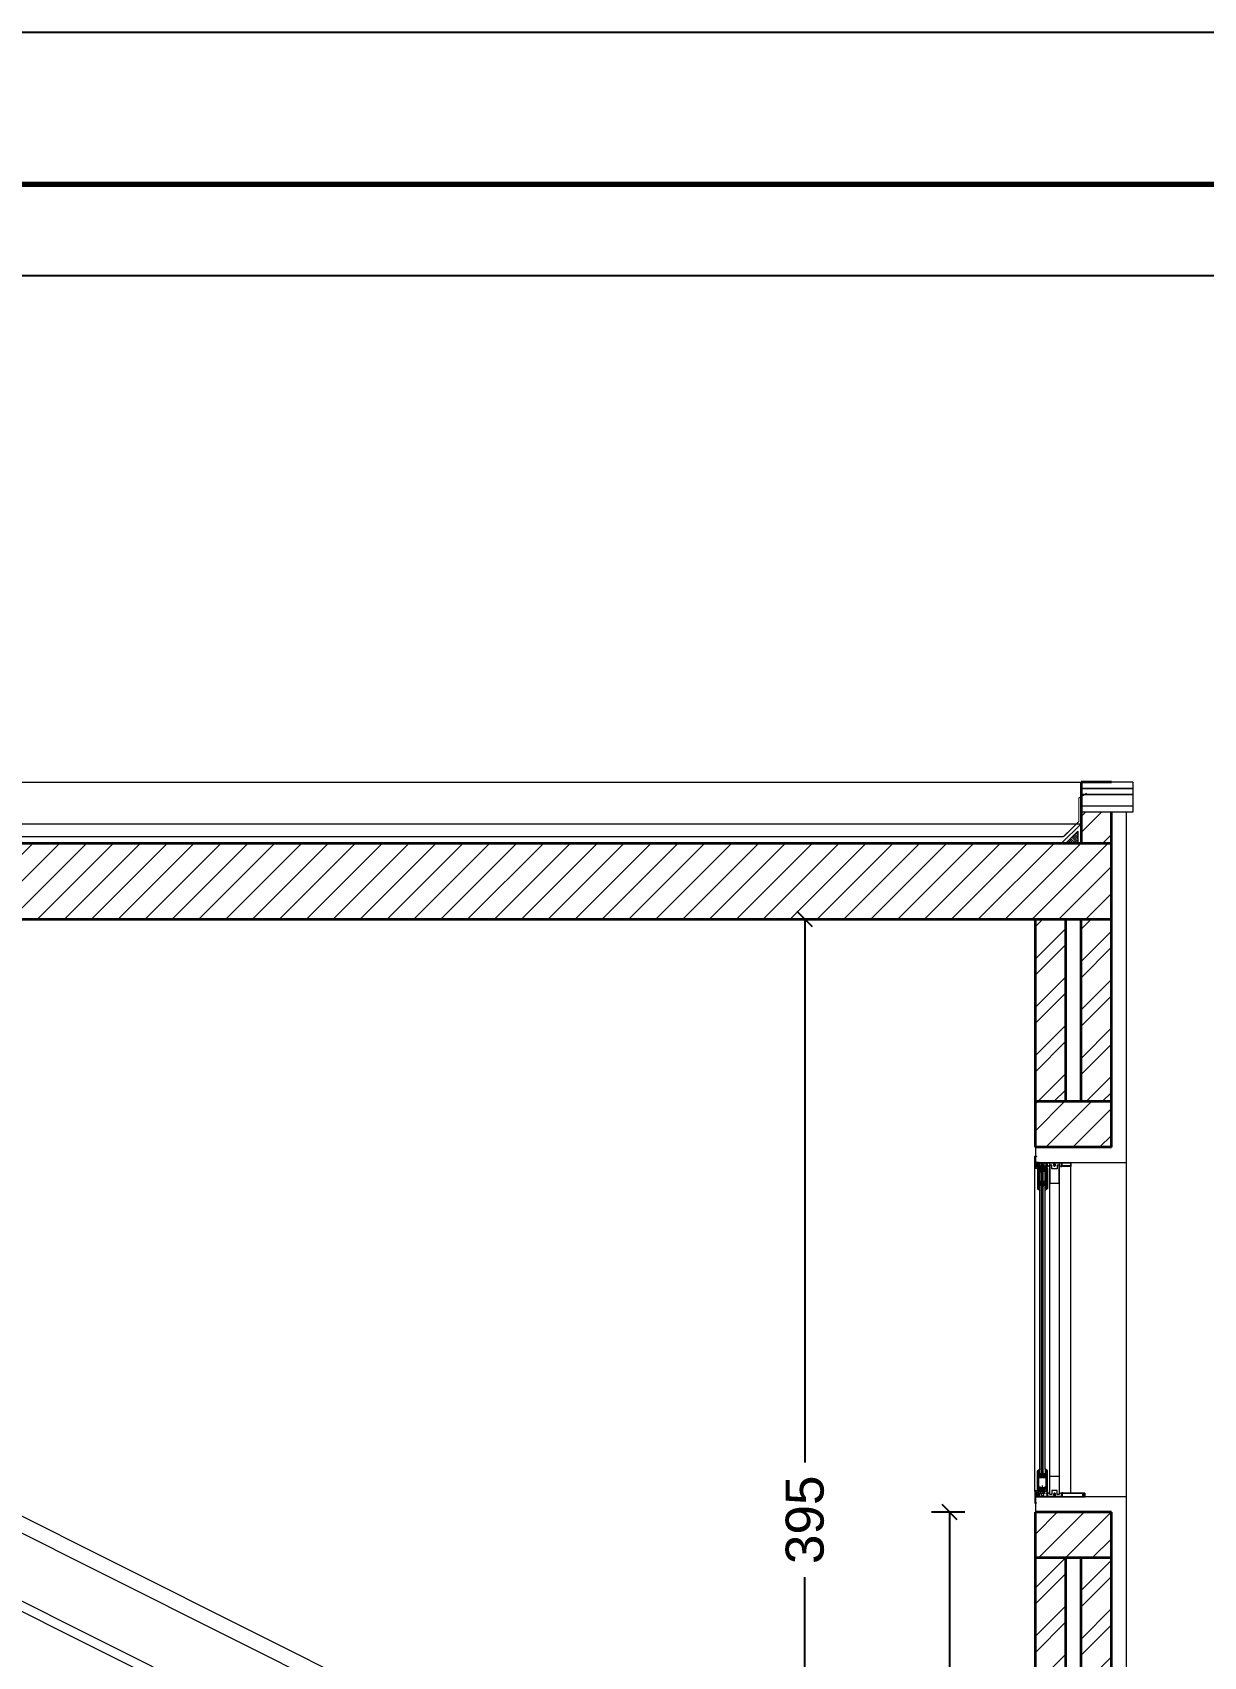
# Model space of a CAD drawing. Header units: inches. Extents: x -580639 to 179052, y 0 to 152898.
# Drawn here: x -5329 to -1478, y 146449 to 151788 of the extents above; entities that cross this region are included whole.
import ezdxf

# ---------------------------------------------------------------- set-up
doc = ezdxf.new("R2010")
doc.units = ezdxf.units.IN
doc.header["$LTSCALE"] = 500
doc.header["$MEASUREMENT"] = 0
doc.linetypes.add('HIDDEN', pattern=[0.375, 0.25, -0.125])
doc.linetypes.add('HIDDEN2', pattern=[0.1875, 0.125, -0.0625])
for name, color, linetype, lineweight in [('A-0.15', 50, 'Continuous', 15), ('A-0.25', 42, 'Continuous', 25), ('A-flor-sthn', 251, 'HIDDEN2', 9), ('A-htch', 252, 'Continuous', 20), ('A-wall', 52, 'Continuous', 35), ('DIM', 8, 'Continuous', 18), ('fini', 11, 'Continuous', 13), ('WALL', 7, 'Continuous', 40), ('WIN', 3, 'Continuous', 18)]:
    doc.layers.add(name, color=color, linetype=linetype, lineweight=lineweight)
doc.styles.add('50', font='arial.ttf', dxfattribs={"height": 125})
doc.dimstyles.new('DIM', dxfattribs={"dimscale": 50, "dimtxt": 125, "dimasz": 1, "dimexe": 1.2, "dimexo": 1, "dimgap": 1, "dimtad": 0, "dimtoh": 1, "dimdec": 0, "dimlfac": 0.1, "dimrnd": 1, "dimdsep": 46, "dimtxsty": '50', "dimblk": 'OBLIQUE', "dimcen": 0.09, "dimclrt": 8, "dimadec": 0, "dimazin": 0, "dimtfac": 1, "dimtdec": 0, "dimtix": 1, "dimtofl": 0, "dimtmove": 2, "dimatfit": 2, "dimfxl": 1, "dimfxlon": 1, "dimtzin": 0, "dimarcsym": 0})
pattern_1 = [(45, (-15630.96, 315242.996), (-44.194174, 44.194174), [])]

# ---------------------------------------------------------------- blocks, each defined once
blk = doc.blocks.new('_Oblique')
at = {"color": 0, "linetype": 'ByBlock', "lineweight": -2}
blk.add_line((-0.5, -0.5), (0.5, 0.5), dxfattribs=at)
blk = doc.blocks.new('*D1591')
at = {"layer": 'Defpoints', "color": 0, "transparency": 16777216}
for p in [(-2313.1, 146923.2), (-2031.1, 146923.2), (-2031.1, 144923.2)]:
    blk.add_point(p, dxfattribs=at)
at = {"layer": 'DIM', "color": 0, "lineweight": -2, "transparency": 16777216}
for p, q in [((-2263.1, 146923.2), (-2373.1, 146923.2)), ((-2313.1, 146923.2), (-2313.1, 146112.2)), ((-2313.1, 144923.2), (-2313.1, 145734.3)), ((-2263.1, 144923.2), (-2373.1, 144923.2))]:
    blk.add_line(p, q, dxfattribs=at)
at = {"layer": 'DIM', "color": 0, "lineweight": -2, "transparency": 16777216, "xscale": 50, "yscale": 50, "zscale": 50}
for p, rotation in [((-2313.1, 146923.2), 90), ((-2313.1, 144923.2), 270)]:
    blk.add_blockref('_Oblique', p, dxfattribs=dict(at, rotation=rotation))
at = {"layer": 'DIM', "color": 8, "transparency": 16777216, "insert": (-2313.1, 145923.2), "char_height": 125, "attachment_point": 5, "rotation": 90, "style": '50'}
blk.add_mtext('200', dxfattribs=at)
blk = doc.blocks.new('*D1605')
at = {"layer": 'Defpoints', "color": 0, "transparency": 16777216}
for p in [(-2789.1, 148873.2), (-2789.1, 148873.2), (-2789.1, 144923.2)]:
    blk.add_point(p, dxfattribs=at)
at = {"layer": 'DIM', "color": 0, "lineweight": -2, "transparency": 16777216}
for p, q in [((-2789.1, 148873.2), (-2849.1, 148873.2)), ((-2789.1, 148873.2), (-2789.1, 147086.8)), ((-2789.1, 144923.2), (-2789.1, 146709.7)), ((-2789.1, 144923.2), (-2849.1, 144923.2))]:
    blk.add_line(p, q, dxfattribs=at)
at = {"layer": 'DIM', "color": 0, "lineweight": -2, "transparency": 16777216, "xscale": 50, "yscale": 50, "zscale": 50}
for p, rotation in [((-2789.1, 148873.2), 90), ((-2789.1, 144923.2), 270)]:
    blk.add_blockref('_Oblique', p, dxfattribs=dict(at, rotation=rotation))
at = {"layer": 'DIM', "color": 8, "transparency": 16777216, "insert": (-2789.1, 146898.2), "char_height": 125, "attachment_point": 5, "rotation": 90, "style": '50'}
blk.add_mtext('395', dxfattribs=at)

msp = doc.modelspace()

# ---------------------------------------------------------------- hatches: boundary and pattern name
at = {"layer": 'A-flor-sthn', "ltscale": 1000}
h = msp.add_hatch(dxfattribs=at)
h.set_pattern_fill('ANSI31', color=8, scale=40, angle=90, style=0)
h.set_pattern_definition([(135, (-15630.962, 315242.9955), (-3.5355339, -3.5355339), [])])
h.paths.add_polyline_path([(-1891.133, 149122.863), (-1891.133, 149162.863), (-1931.133, 149122.863)])
at = {"layer": 'A-htch'}
h = msp.add_hatch(dxfattribs=at)
h.set_pattern_fill('ANSI32', color=256, scale=300)
h.set_pattern_definition([(45, (-15630.96, 315243), (-79.54951, 79.54951), []), (45, (-15577.93, 315243), (-79.54951, 79.54951), [])])
h.paths.add_polyline_path([(-11815.533, 146423.244), (-11915.533, 146423.244), (-11915.533, 145823.244), (-11815.533, 145823.244)])
h.paths.add_polyline_path([(-11665.533, 146423.244), (-11765.533, 146423.244), (-11765.533, 145823.244), (-11665.533, 145823.244)])
h.paths.add_polyline_path([(-11815.533, 142973.244), (-11915.533, 142973.244), (-11915.533, 142373.244), (-11815.533, 142373.244)])
h.paths.add_polyline_path([(-11665.533, 142973.244), (-11765.533, 142973.244), (-11765.533, 142373.244), (-11665.533, 142373.244)])
h.paths.add_polyline_path([(-1781.133, 142073.244), (-1881.133, 142073.244), (-1881.133, 139423.244), (-1781.133, 139423.244), (-1781.133, 139523.244)])
h.paths.add_polyline_path([(-1931.133, 142073.244), (-2031.133, 142073.244), (-2031.133, 139423.244), (-1931.133, 139423.244)])
h.paths.add_polyline_path([(-1931.133, 146773.244), (-2031.133, 146773.244), (-2031.133, 144923.244), (-1931.133, 144923.244)])
h.paths.add_polyline_path([(-1781.133, 146773.244), (-1881.133, 146773.244), (-1881.133, 144923.244), (-1781.133, 144923.244)])
h.paths.add_polyline_path([(-1931.133, 148873.244), (-2031.133, 148873.244), (-2031.133, 148273.244), (-1931.133, 148273.244)])
h.paths.add_polyline_path([(-1781.133, 148873.244), (-1881.133, 148873.244), (-1881.133, 148273.244), (-1781.133, 148273.244)])
h.paths.add_polyline_path([(-14829.133, 147173.244), (-14979.133, 147173.244), (-14979.133, 146673.244), (-14879.133, 146673.244), (-14879.133, 146970.442), (-14909.115, 146970.913), (-14879.133, 146971.462), (-14879.133, 146974.83), (-14909.115, 146975.378), (-14879.133, 146975.85), (-14879.133, 146993.628), (-14899.133, 147013.628), (-14899.133, 147023.628), (-14829.133, 147023.628)])
h.paths.add_polyline_path([(-1781.133, 149225.29), (-1881.133, 149225.29), (-1881.133, 149123.244), (-1781.133, 149123.244)])
h.paths.add_polyline_path([(-8661.133, 149323.244), (-8761.133, 149323.244), (-8761.133, 149123.244), (-8661.133, 149123.244)])
h = msp.add_hatch(dxfattribs=at)
h.set_pattern_fill('ANSI31', color=256, scale=500)
h.set_pattern_definition(pattern_1)
h.paths.add_polyline_path([(-1781.133, 149123.244), (-8761.133, 149123.244), (-8761.133, 148873.244), (-8701.133, 148873.244), (-1781.133, 148873.244)])
h.paths.add_polyline_path([(-7131.133, 146723.244), (-7431.133, 146723.244), (-7431.133, 146673.244), (-11915.533, 146673.244), (-14979.133, 146673.244), (-15279.133, 146673.244), (-15279.133, 146423.244), (-14979.133, 146423.244), (-14979.133, 146303.244), (-14729.133, 146303.244), (-14729.133, 146423.244), (-11915.533, 146423.244), (-7166.543, 146423.244), (-4045.238, 144862.591, -0.16227766), (-4066.838, 144927.391, -1), (-3850.838, 144927.391, -0.41421356), (-3958.838, 144819.391), (-3766.543, 144723.244), (-2031.133, 144723.244), (-2031.133, 144573.244), (-1781.133, 144573.244), (-1781.133, 144923.244), (-3831.133, 144923.244), (-3831.133, 145073.244), (-4131.133, 145073.244), (-4131.133, 145223.244), (-4431.133, 145223.244), (-4431.133, 145373.244), (-4731.133, 145373.244), (-4731.133, 145523.244), (-5031.133, 145523.244), (-5031.133, 145673.244), (-5331.133, 145673.244), (-5331.133, 145823.244), (-5631.133, 145823.244), (-5631.133, 145973.244), (-5931.133, 145973.244), (-5931.133, 146123.244), (-6231.133, 146123.244), (-6231.133, 146273.244), (-6531.133, 146273.244), (-6531.133, 146423.244), (-6831.133, 146423.244), (-6831.133, 146573.244), (-7131.133, 146573.244)])
h.paths.add_polyline_path([(-6831.133, 143123.244), (-7131.133, 143123.244), (-7131.133, 143223.244), (-7131.133, 143273.244), (-7431.133, 143273.244), (-7431.133, 143223.244), (-14979.133, 143223.244), (-14979.133, 142973.244), (-7166.543, 142973.244), (-4042.054, 141410.999, -0.16227766), (-4063.654, 141475.799, -1), (-3847.654, 141475.799), (-3831.133, 141623.244), (-4131.133, 141623.244), (-4131.133, 141773.244), (-4431.133, 141773.244), (-4431.133, 141923.244), (-4731.133, 141923.244), (-4731.133, 142073.244), (-5031.133, 142073.244), (-5031.133, 142223.244), (-5331.133, 142223.244), (-5331.133, 142373.244), (-5631.133, 142373.244), (-5631.133, 142523.244), (-5931.133, 142523.244), (-5931.133, 142673.244), (-6231.133, 142673.244), (-6231.133, 142823.244), (-6531.133, 142823.244), (-6531.133, 142973.244), (-6831.133, 142973.244)])
h.paths.add_polyline_path([(-6831.133, 139673.244), (-7131.133, 139673.244), (-7131.133, 139773.244), (-7131.133, 139823.244), (-7431.133, 139823.244), (-7431.133, 139773.244), (-14379.133, 139773.244), (-14379.133, 139673.244), (-14679.133, 139673.244), (-14679.133, 139523.244), (-14979.133, 139523.244), (-14979.133, 139330.538), (-14729.133, 139330.538), (-14343.723, 139523.244), (-7166.543, 139523.244), (-4052.943, 137966.444, -0.16227766), (-4074.543, 138031.244, -1), (-3858.543, 138031.244), (-3831.133, 138173.244), (-4131.133, 138173.244), (-4131.133, 138323.244), (-4431.133, 138323.244), (-4431.133, 138473.244), (-4731.133, 138473.244), (-4731.133, 138623.244), (-5031.133, 138623.244), (-5031.133, 138773.244), (-5331.133, 138773.244), (-5331.133, 138923.244), (-5631.133, 138923.244), (-5631.133, 139073.244), (-5931.133, 139073.244), (-5931.133, 139223.244), (-6231.133, 139223.244), (-6231.133, 139373.244), (-6531.133, 139373.244), (-6531.133, 139523.244), (-6831.133, 139523.244)])
h.paths.add_polyline_path([(-2031.133, 138023.244), (-3831.133, 138023.244), (-3831.133, 138173.244), (-3858.543, 138031.244, -0.41421356), (-3966.543, 137923.244), (-3766.543, 137823.244), (-2031.133, 137823.244)])
h.paths.add_polyline_path([(-1781.133, 136323.244), (-14979.133, 136323.244), (-14979.133, 136173.244), (-1781.133, 136173.244)])
h = msp.add_hatch(dxfattribs=at)
h.set_pattern_fill('ANSI31', color=256, scale=500)
h.set_pattern_definition(pattern_1)
h.paths.add_polyline_path([(-11665.533, 142373.244), (-11915.533, 142373.244), (-11915.533, 142173.244), (-11665.533, 142173.244)])
h.paths.add_polyline_path([(-11665.533, 145823.244), (-11915.533, 145823.244), (-11915.533, 145623.244), (-11665.533, 145623.244)])
h.paths.add_polyline_path([(-1781.133, 148273.244), (-2031.133, 148273.244), (-2031.133, 148123.244), (-1781.133, 148123.244)])
h.paths.add_polyline_path([(-1781.133, 146923.244), (-2031.133, 146923.244), (-2031.133, 146773.244), (-1781.133, 146773.244)])
h.paths.add_polyline_path([(-1781.133, 142173.244), (-2031.133, 142173.244), (-2031.133, 142073.244), (-1781.133, 142073.244)])
h.paths.add_polyline_path([(-2031.133, 141473.244), (-3831.133, 141473.244), (-3847.654, 141475.799, -0.41421356), (-3955.654, 141367.799), (-3766.543, 141273.244), (-2031.133, 141273.244)])

# ---------------------------------------------------------------- linework, layer by layer
msp.add_lwpolyline([(-30636.754, 113030.352), (24363.463, 113030.352), (24363.463, 151788.469), (-30636.754, 151788.469)], close=True)
at = {"layer": 'A-0.15'}
for p, q in [((-8661.133, 149323.244), (-1881.133, 149323.244)), ((-1731.133, 146973.244), (-1731.133, 148073.244)), ((-7140.801, 147798.244), (-3790.801, 146123.244)), ((-7140.801, 147742.342), (-3790.801, 146067.342)), ((-7090.801, 147493.735), (-3840.801, 145868.735)), ((-7090.801, 147460.194), (-3840.801, 145835.194))]:
    msp.add_line(p, q, dxfattribs=at)
at = {"layer": 'A-0.25', "lineweight": 25}
msp.add_lwpolyline([(17263.463, 113830.352), (17263.463, 150988.469), (-29836.754, 150988.469), (-29836.754, 113830.352), (17263.463, 113830.352)], dxfattribs=at)
at = {"layer": 'A-flor-sthn', "color": 8, "ltscale": 1000}
for p, q in [((-8661.133, 149187.005), (-1881.133, 149187.005)), ((-1881.133, 149187.005), (-1945.275, 149122.863)), ((-1891.133, 149162.863), (-1931.133, 149122.863)), ((-1891.133, 149162.863), (-1891.133, 149122.863))]:
    msp.add_line(p, q, dxfattribs=at)
at = {"layer": 'A-wall'}
for p, q in [((-1781.133, 149323.244), (-1881.133, 149323.244)), ((-1881.133, 149323.244), (-1881.133, 149123.244)), ((-1781.133, 149123.244), (-1781.133, 149225.29)), ((-8761.133, 149123.244), (-1781.133, 149123.244)), ((-1781.133, 148123.244), (-1781.133, 149123.244)), ((-8761.133, 148873.244), (-1781.133, 148873.244)), ((-2031.133, 148123.244), (-2031.133, 148873.244)), ((-1931.133, 148273.244), (-1931.133, 148873.244)), ((-1881.133, 148273.244), (-1881.133, 148873.244)), ((-1781.133, 148273.244), (-2031.133, 148273.244)), ((-1781.133, 148123.244), (-2031.133, 148123.244)), ((-2031.133, 144923.244), (-2031.133, 146923.244)), ((-1781.133, 146923.244), (-2031.133, 146923.244)), ((-1781.133, 144573.244), (-1781.133, 146923.244)), ((-1781.133, 146773.244), (-2031.133, 146773.244)), ((-1931.133, 144923.244), (-1931.133, 146773.244)), ((-1881.133, 144923.244), (-1881.133, 146773.244))]:
    msp.add_line(p, q, dxfattribs=at)
at = {"layer": 'A-wall', "color": 1, "lineweight": 70}
msp.add_lwpolyline([(-30136.754, 113530.352), (23863.463, 113530.352), (23863.463, 151288.469), (-30136.754, 151288.469)], close=True, dxfattribs=at)
at = {"layer": 'fini'}
for p, q in [((-1711.133, 149323.244), (-1881.133, 149323.244)), ((-1711.133, 149323.244), (-1881.133, 149323.244)), ((-1881.133, 149303.244), (-1711.133, 149303.244)), ((-1881.133, 149303.244), (-1711.133, 149303.244)), ((-1711.133, 149303.244), (-1881.133, 149303.244)), ((-1711.133, 149303.244), (-1881.133, 149303.244)), ((-1711.133, 149323.244), (-1711.133, 149225.29)), ((-1881.133, 149283.244), (-1711.133, 149283.244)), ((-1881.133, 149283.244), (-1711.133, 149283.244)), ((-1711.133, 149283.244), (-1881.133, 149283.244)), ((-1711.133, 149283.244), (-1881.133, 149283.244)), ((-1881.133, 149245.29), (-1711.133, 149245.29)), ((-1881.133, 149245.29), (-1711.133, 149245.29)), ((-1711.133, 149225.29), (-1881.133, 149225.29)), ((-2031.133, 146973.244), (-2031.133, 146923.244))]:
    msp.add_line(p, q, dxfattribs=at)
for points in [[(-2031.133, 148123.244), (-2031.133, 148073.244), (-1781.133, 148073.244), (-1731.133, 148073.244), (-1731.133, 149225.29)], [(-2031.133, 144573.244), (-2031.133, 144523.244), (-1781.133, 144523.244), (-1731.133, 144523.244), (-1731.133, 146923.244), (-1731.133, 146973.244), (-2031.133, 146973.244)]]:
    msp.add_lwpolyline(points, dxfattribs=at)
at = {"layer": 'WALL', "linetype": 'HIDDEN', "ltscale": 0.1, "const_width": 4}
for points in [[(-1938.191, 149144.946), (-8603.257, 149144.141), (-8653.844, 149193.984), (-8653.844, 149271.214), (-8680.157, 149287.283)], [(-4681.133, 149144.472), (-1939.008, 149144.141), (-1888.422, 149193.984), (-1888.422, 149271.214), (-1862.109, 149287.283)]]:
    msp.add_lwpolyline(points, dxfattribs=at)
at = {"layer": 'WIN'}
for p, q in [((-2033.119, 148054.048), (-2033.119, 148093.054)), ((-2033.119, 146992.439, 0), (-2033.119, 148092.062)), ((-2027.806, 148094.047), (-2032.126, 148094.047)), ((-2027.806, 148092.062), (-2031.133, 148092.062)), ((-2031.133, 148073.244), (-2031.133, 148092.062)), ((-2027.806, 148073.244), (-2031.133, 148073.244)), ((-2027.31, 148093.551), (-2027.31, 148092.558)), ((-2027.31, 148072.747), (-2027.31, 148071.754)), ((-2027.161, 148069.971), (-2027.161, 148073.148)), ((-2027.161, 148069.971), (-2027.161, 148073.148)), ((-2019.217, 148073.148), (-2027.161, 148073.148)), ((-2019.217, 148059.293), (-2019.217, 148073.148)), ((-2019.217, 148073.148), (-1913.119, 148073.148)), ((-1993.404, 148061.624), (-1993.404, 148073.148)), ((-1991.419, 148061.624), (-1991.419, 148073.148)), ((-1913.119, 148059.638), (-1913.119, 148073.148)), ((-2027.806, 148053.055), (-2032.126, 148053.055)), ((-2027.806, 148071.258), (-2031.133, 148071.258)), ((-2031.133, 148067.262), (-2031.133, 148071.258)), ((-2031.133, 148067.262), (-2025.026, 148067.262)), ((-2031.133, 148055.041), (-2031.133, 148065.276)), ((-2031.133, 148065.276), (-2025.026, 148065.276)), ((-2027.806, 148055.041), (-2031.133, 148055.041)), ((-2027.31, 148053.552), (-2027.31, 148054.545)), ((-2027.161, 148069.971), (-2026.168, 148069.971)), ((-2027.161, 148063.169), (-2026.168, 148063.169)), ((-2027.161, 148063.169), (-2027.161, 148059.191)), ((-2019.217, 148059.293), (-2027.161, 148059.191)), ((-2026.168, 148069.971), (-2026.168, 148071.162)), ((-1993.404, 148071.162), (-2026.168, 148071.162)), ((-2026.168, 148061.268), (-2026.168, 148063.169)), ((-2021.203, 148061.329), (-2026.168, 148061.268)), ((-2017.628, 148055.041), (-2024.579, 148055.041)), ((-2024.579, 148053.552), (-2024.579, 148055.041)), ((-2022.593, 148053.552), (-2024.579, 148053.552)), ((-2024.579, 148053.552), (-2024.579, 148005.393)), ((-2024.53, 148068.325), (-2024.53, 148067.758)), ((-2021.849, 148066.687), (-2024.53, 148068.325)), ((-2021.849, 148065.85), (-2024.53, 148064.212)), ((-2024.53, 148064.212), (-2024.53, 148064.779)), ((-2022.593, 148053.552), (-2022.593, 148005.393)), ((-2021.849, 148065.85), (-2021.849, 148066.687)), ((-2021.203, 148061.329), (-2021.203, 148071.162)), ((-2018.621, 148054.048), (-2020.607, 148054.048)), ((-2020.607, 148054.048), (-2020.607, 148046.104)), ((-1995.386, 148046.104), (-2020.607, 148046.104)), ((-2020.607, 148043.126), (-2020.607, 148009.861)), ((-1995.386, 148043.126), (-2020.607, 148043.126)), ((-2020.111, 148053.055), (-2020.111, 148047.097)), ((-2014.401, 148041.14), (-2020.111, 148041.14)), ((-2020.111, 148041.14), (-2020.111, 148010.358)), ((-2019.614, 148046.601), (-2019.614, 148046.601)), ((-2019.118, 148052.062), (-2019.118, 148053.055)), ((-2019.118, 148048.14), (-2019.118, 148052.062)), ((-2019.118, 148048.14), (-2019.118, 148047.097)), ((-2018.621, 148054.048), (-2018.621, 148052.559)), ((-2017.628, 148052.559), (-2018.621, 148052.559)), ((-2017.628, 148055.041), (-2017.628, 148052.559)), ((-2016.933, 147065.437, 0), (-2016.933, 148071.162, 0)), ((-1999.178, 148055.041), (-2016.379, 148055.041)), ((-2012.962, 148060.006), (-2003.032, 148060.006)), ((-2012.962, 148050.076), (-2003.032, 148050.076)), ((-2010.976, 147049.038, 0), (-2010.976, 148071.162, 0)), ((-2009.983, 148068.399), (-2009.983, 148071.162)), ((-2007.997, 147053.01, 0), (-2007.997, 148071.162, 0)), ((-2007.997, 148046.104), (-2007.997, 148062.921)), ((-2007.997, 148044.556), (-2007.997, 148035.083)), ((-2006.011, 148068.399), (-2006.011, 148071.162)), ((-2005.018, 147049.038, 0), (-2005.018, 148071.162, 0)), ((-1995.882, 148041.14), (-2001.592, 148041.14)), ((-1999.06, 147065.437, 0), (-1999.06, 148071.162, 0)), ((-1998.365, 148055.041), (-1998.365, 148052.559)), ((-1991.414, 148055.041), (-1998.365, 148055.041)), ((-1997.372, 148052.559), (-1998.365, 148052.559)), ((-1997.372, 148054.048), (-1997.372, 148052.559)), ((-1995.386, 148054.048), (-1997.372, 148054.048)), ((-1997.227, 148060.134), (-1997.227, 148061.127)), ((-1996.875, 148052.062), (-1996.875, 148053.055)), ((-1996.875, 148048.14), (-1996.875, 148052.062)), ((-1996.875, 148048.14), (-1996.875, 148047.097)), ((-1996.731, 148061.624), (-1993.404, 148061.624)), ((-1996.731, 148059.638), (-1992.412, 148059.638)), ((-1996.379, 148046.601), (-1996.379, 148046.601)), ((-1995.882, 148053.055), (-1995.882, 148047.097)), ((-1995.882, 148041.14), (-1995.882, 148010.358)), ((-1995.386, 148054.048), (-1995.386, 148046.104)), ((-1995.386, 148043.126), (-1995.386, 148009.861)), ((-1991.414, 148053.552), (-1993.4, 148053.552)), ((-1993.4, 148053.552), (-1993.4, 148005.393)), ((-1988.092, 148059.638), (-1992.412, 148059.638)), ((-1945.137, 148071.162), (-1991.419, 148071.162)), ((-1988.092, 148061.624), (-1991.419, 148061.624)), ((-1991.414, 148053.552), (-1991.414, 148055.041)), ((-1991.414, 148053.552), (-1991.414, 148005.393)), ((-1987.596, 148060.134), (-1987.596, 148061.127)), ((-1970.264, 148068.399), (-1970.264, 148071.162)), ((-1968.278, 148058.559), (-1968.278, 148071.755)), ((-1966.292, 148068.399), (-1966.292, 148071.162)), ((-1948.96, 148060.134), (-1948.96, 148061.127)), ((-1948.464, 148061.624), (-1945.137, 148061.624)), ((-1948.464, 148059.638), (-1944.145, 148059.638)), ((-1945.137, 148061.624), (-1945.137, 148071.162)), ((-1913.119, 148059.638), (-1944.145, 148059.638)), ((-1915.105, 148071.162), (-1943.152, 148071.162)), ((-1943.152, 148061.624), (-1943.152, 148071.162)), ((-1915.105, 148061.624), (-1943.152, 148061.624)), ((-1915.949, 148071.162, 0), (-1915.949, 146986.317, 0)), ((-1915.105, 148061.624), (-1915.105, 148071.162)), ((-2022.593, 148005.393), (-2024.579, 148005.393)), ((-2024.579, 148005.393), (-2024.579, 147987.519)), ((-2022.593, 147987.519), (-2024.579, 147987.519)), ((-2024.579, 147987.271), (-2024.579, 147986.978)), ((-2024.579, 147987.271), (-2022.345, 147987.271)), ((-2024.579, 147986.978), (-2016.933, 147981.05)), ((-2023.586, 147989.009), (-2022.593, 147990.995)), ((-2022.593, 147989.009), (-2023.586, 147989.009)), ((-2023.185, 147989.257), (-2022.397, 147990.831)), ((-2023.185, 147989.257), (-2022.345, 147989.257)), ((-2022.593, 148003.407), (-2022.593, 147990.995)), ((-1993.4, 148003.407), (-2022.593, 148003.407)), ((-2022.593, 147989.009), (-2022.593, 147987.519)), ((-2022.345, 147998.446), (-2021.172, 148001.073)), ((-2022.345, 147998.446), (-2022.345, 147991.053)), ((-2022.345, 147989.257), (-2022.345, 147987.271)), ((-2021.749, 147997.251), (-2021.749, 147998.292)), ((-2021.749, 147992.335), (-2021.749, 147995.314)), ((-2021.749, 147987.366), (-2021.749, 147990.598)), ((-2021.71, 147998.485), (-2021.086, 147999.967)), ((-2021.557, 147986.973), (-2019.72, 147985.551)), ((-2019.366, 147996.754), (-2021.253, 147996.754)), ((-2021.253, 147995.811), (-2019.416, 147995.811)), ((-2019.416, 147991.839), (-2021.253, 147991.839)), ((-2021.253, 147991.094), (-2019.416, 147991.094)), ((-2021.172, 148001.073), (-2007.997, 148001.073)), ((-2020.617, 148000.271), (-2019.354, 148000.241)), ((-2017.628, 148009.861), (-2020.607, 148009.861)), ((-2017.628, 148009.861), (-2020.607, 148008.074)), ((-2020.607, 148008.074), (-2020.607, 148005.393)), ((-1995.386, 148005.393), (-2020.607, 148005.393)), ((-2009.734, 148010.358), (-2020.111, 148010.358)), ((-2018.919, 147995.314), (-2018.919, 147992.335)), ((-2018.919, 147990.598), (-2018.919, 147985.944)), ((-2018.87, 147999.745), (-2018.87, 147997.251)), ((-2018.373, 147998.095), (-2018.373, 147993.738)), ((-2018.373, 147993.738), (-2017.912, 147994.766)), ((-2018.373, 147991.368), (-2017.027, 147994.368)), ((-2018.373, 147991.368), (-2018.373, 147989.207)), ((-2018.357, 147988.016), (-2017.912, 147989.006)), ((-2018.186, 147986.027), (-2017.027, 147988.609)), ((-2017.38, 147999.088), (-2007.997, 147999.088)), ((-2010.976, 147997.449), (-2016.933, 147997.449)), ((-2011.969, 148008.372), (-2010.777, 148009.861)), ((-2011.969, 148005.393), (-2011.969, 148008.372)), ((-2009.983, 148009.861), (-2010.777, 148009.861)), ((-2005.266, 147997.449), (-2010.727, 147997.449)), ((-2010.727, 147997.449), (-2010.727, 147993.974)), ((-2005.762, 147993.477), (-2010.231, 147993.477)), ((-2009.983, 148008.719), (-2009.983, 148009.861)), ((-2009.983, 148005.393), (-2009.983, 148006.535)), ((-2009.734, 148010.358), (-2009.139, 148009.315)), ((-2006.855, 148009.315), (-2009.139, 148009.315)), ((-1994.821, 148001.073), (-2007.997, 148001.073)), ((-1998.613, 147999.088), (-2007.997, 147999.088)), ((-2006.259, 148010.358), (-2006.855, 148009.315)), ((-1995.882, 148010.358), (-2006.259, 148010.358)), ((-2006.011, 148008.719), (-2006.011, 148009.861)), ((-2005.216, 148009.861), (-2006.011, 148009.861)), ((-2006.011, 148005.393), (-2006.011, 148006.535)), ((-2005.266, 147997.449), (-2005.266, 147993.974)), ((-2004.025, 148008.372), (-2005.216, 148009.861)), ((-1999.06, 147997.449), (-2005.018, 147997.449)), ((-2004.025, 148005.393), (-2004.025, 148008.372)), ((-1991.414, 147986.978), (-1999.06, 147981.05)), ((-1997.62, 147991.368), (-1998.967, 147994.368)), ((-1997.808, 147986.027), (-1998.967, 147988.609)), ((-1998.365, 148009.861), (-1995.386, 148008.074)), ((-1995.386, 148009.861), (-1998.365, 148009.861)), ((-1997.62, 147993.738), (-1998.081, 147994.766)), ((-1997.637, 147988.016), (-1998.081, 147989.006)), ((-1997.62, 147998.095), (-1997.62, 147993.738)), ((-1997.62, 147991.368), (-1997.62, 147989.207)), ((-1997.124, 147999.745), (-1997.124, 147997.251)), ((-1997.074, 147995.314), (-1997.074, 147992.335)), ((-1997.074, 147990.598), (-1997.074, 147985.944)), ((-1995.377, 148000.271), (-1996.639, 148000.241)), ((-1996.627, 147996.754), (-1994.741, 147996.754)), ((-1994.741, 147995.811), (-1996.578, 147995.811)), ((-1996.578, 147991.839), (-1994.741, 147991.839)), ((-1994.741, 147991.094), (-1996.578, 147991.094)), ((-1994.437, 147986.973), (-1996.274, 147985.551)), ((-1995.386, 148008.074), (-1995.386, 148005.393)), ((-1994.283, 147998.485), (-1994.907, 147999.967)), ((-1993.648, 147998.446), (-1994.821, 148001.073)), ((-1994.244, 147997.251), (-1994.244, 147998.292)), ((-1994.244, 147992.335), (-1994.244, 147995.314)), ((-1994.244, 147987.366), (-1994.244, 147990.598)), ((-1993.648, 147998.446), (-1993.648, 147991.053)), ((-1992.809, 147989.257), (-1993.648, 147989.257)), ((-1993.648, 147989.257), (-1993.648, 147987.271)), ((-1991.414, 147987.271), (-1993.648, 147987.271)), ((-1992.809, 147989.257), (-1993.596, 147990.831)), ((-1991.414, 148005.393), (-1993.4, 148005.393)), ((-1993.4, 148003.407), (-1993.4, 147990.995)), ((-1992.407, 147989.009), (-1993.4, 147990.995)), ((-1993.4, 147989.009), (-1993.4, 147987.519)), ((-1992.407, 147989.009), (-1993.4, 147989.009)), ((-1991.414, 147987.519), (-1993.4, 147987.519)), ((-1991.414, 148005.393), (-1991.414, 147987.519)), ((-1991.414, 147987.271), (-1991.414, 147986.978)), ((-1983.173, 148005.171), (-1953.384, 148005.171)), ((-2024.579, 147059.509), (-2016.933, 147065.437)), ((-2024.579, 147059.216), (-2024.579, 147059.509)), ((-2024.579, 147059.216), (-2022.345, 147059.216)), ((-2024.579, 147041.094), (-2024.579, 147058.968)), ((-2022.593, 147058.968), (-2024.579, 147058.968)), ((-2022.593, 147057.478), (-2023.586, 147057.478)), ((-2023.586, 147057.478), (-2022.593, 147055.492)), ((-2022.593, 147057.478), (-2022.593, 147058.968)), ((-2022.345, 147057.23), (-2022.345, 147059.216)), ((-2021.749, 147059.121), (-2021.749, 147055.889)), ((-2021.557, 147059.514), (-2019.72, 147060.936)), ((-2018.919, 147055.889), (-2018.919, 147060.544)), ((-2018.357, 147058.471), (-2017.912, 147057.481)), ((-2018.186, 147060.46), (-2017.027, 147057.878)), ((-1991.414, 147059.509), (-1999.06, 147065.437)), ((-1997.808, 147060.46), (-1998.967, 147057.878)), ((-1997.637, 147058.471), (-1998.081, 147057.481)), ((-1997.074, 147055.889), (-1997.074, 147060.544)), ((-1994.437, 147059.514), (-1996.274, 147060.936)), ((-1994.244, 147059.121), (-1994.244, 147055.889)), ((-1993.648, 147057.23), (-1993.648, 147059.216)), ((-1991.414, 147059.216), (-1993.648, 147059.216)), ((-1991.414, 147058.968), (-1993.4, 147058.968)), ((-1993.4, 147057.478), (-1993.4, 147058.968)), ((-1992.407, 147057.478), (-1993.4, 147055.492)), ((-1992.407, 147057.478), (-1993.4, 147057.478)), ((-1991.414, 147059.216), (-1991.414, 147059.509)), ((-1991.414, 147041.094), (-1991.414, 147058.968)), ((-2022.593, 147041.094), (-2024.579, 147041.094)), ((-2024.579, 146992.935), (-2024.579, 147041.094)), ((-2023.185, 147057.23), (-2022.397, 147055.656)), ((-2023.185, 147057.23), (-2022.345, 147057.23)), ((-2022.593, 147043.08), (-2022.593, 147055.492)), ((-1993.4, 147043.08), (-2022.593, 147043.08)), ((-2022.593, 146992.935), (-2022.593, 147041.094)), ((-2022.345, 147048.041), (-2022.345, 147055.434)), ((-2022.345, 147048.041), (-2021.172, 147045.414)), ((-2021.749, 147054.152), (-2021.749, 147051.173)), ((-2021.749, 147049.237), (-2021.749, 147048.195)), ((-2021.71, 147048.002), (-2021.086, 147046.52)), ((-2021.253, 147055.393), (-2019.416, 147055.393)), ((-2019.416, 147054.648), (-2021.253, 147054.648)), ((-2021.253, 147050.676), (-2019.416, 147050.676)), ((-2019.366, 147049.733), (-2021.253, 147049.733)), ((-2021.172, 147045.414), (-2007.997, 147045.414)), ((-2020.617, 147046.216), (-2019.354, 147046.246)), ((-1995.386, 147041.094), (-2020.607, 147041.094)), ((-2020.607, 147038.413), (-2020.607, 147041.094)), ((-2017.628, 147036.626), (-2020.607, 147038.413)), ((-2020.607, 147003.362), (-2020.607, 147036.626)), ((-2017.628, 147036.626), (-2020.607, 147036.626)), ((-2009.734, 147036.129), (-2020.111, 147036.129)), ((-2020.111, 147005.347), (-2020.111, 147036.129)), ((-2014.401, 147005.347), (-2020.111, 147005.347)), ((-2018.919, 147051.173), (-2018.919, 147054.152)), ((-2018.87, 147046.743), (-2018.87, 147049.237)), ((-2018.373, 147055.119), (-2018.373, 147057.28)), ((-2018.373, 147055.119), (-2017.027, 147052.119)), ((-2018.373, 147052.749), (-2017.912, 147051.722)), ((-2018.373, 147048.393), (-2018.373, 147052.749)), ((-2017.38, 147047.4), (-2007.997, 147047.4)), ((-2010.976, 147049.038), (-2016.933, 147049.038)), ((-2011.969, 147041.094), (-2011.969, 147038.115)), ((-2011.969, 147038.115), (-2010.777, 147036.626)), ((-2009.983, 147036.626), (-2010.777, 147036.626)), ((-2010.727, 147049.038), (-2010.727, 147052.513)), ((-2005.266, 147049.038), (-2010.727, 147049.038)), ((-2005.762, 147053.01), (-2010.231, 147053.01)), ((-2009.983, 147041.094), (-2009.983, 147039.952)), ((-2009.983, 147037.768), (-2009.983, 147036.626)), ((-2009.734, 147036.129), (-2009.139, 147037.172)), ((-2006.855, 147037.172), (-2009.139, 147037.172)), ((-1998.613, 147047.4), (-2007.997, 147047.4)), ((-1994.821, 147045.414), (-2007.997, 147045.414)), ((-2007.997, 147001.931), (-2007.997, 147011.405)), ((-2006.259, 147036.129), (-2006.855, 147037.172)), ((-1995.882, 147036.129), (-2006.259, 147036.129)), ((-2006.011, 147041.094), (-2006.011, 147039.952)), ((-2006.011, 147037.768), (-2006.011, 147036.626)), ((-2005.216, 147036.626), (-2006.011, 147036.626)), ((-2005.266, 147049.038), (-2005.266, 147052.513)), ((-2004.025, 147038.115), (-2005.216, 147036.626)), ((-1999.06, 147049.038), (-2005.018, 147049.038)), ((-2004.025, 147041.094), (-2004.025, 147038.115)), ((-1995.882, 147005.347), (-2001.592, 147005.347)), ((-1997.62, 147055.119), (-1998.967, 147052.119)), ((-1998.365, 147036.626), (-1995.386, 147038.413)), ((-1995.386, 147036.626), (-1998.365, 147036.626)), ((-1997.62, 147052.749), (-1998.081, 147051.722)), ((-1997.62, 147055.119), (-1997.62, 147057.28)), ((-1997.62, 147048.393), (-1997.62, 147052.749)), ((-1997.124, 147046.743), (-1997.124, 147049.237)), ((-1997.074, 147051.173), (-1997.074, 147054.152)), ((-1995.377, 147046.216), (-1996.639, 147046.246)), ((-1996.627, 147049.733), (-1994.741, 147049.733)), ((-1994.741, 147055.393), (-1996.578, 147055.393)), ((-1996.578, 147054.648), (-1994.741, 147054.648)), ((-1994.741, 147050.676), (-1996.578, 147050.676)), ((-1995.882, 147005.347), (-1995.882, 147036.129)), ((-1995.386, 147038.413), (-1995.386, 147041.094)), ((-1995.386, 147003.362), (-1995.386, 147036.626)), ((-1994.283, 147048.002), (-1994.907, 147046.52)), ((-1993.648, 147048.041), (-1994.821, 147045.414)), ((-1994.244, 147054.152), (-1994.244, 147051.173)), ((-1994.244, 147049.237), (-1994.244, 147048.195)), ((-1992.809, 147057.23), (-1993.648, 147057.23)), ((-1993.648, 147048.041), (-1993.648, 147055.434)), ((-1992.809, 147057.23), (-1993.596, 147055.656)), ((-1993.4, 147043.08), (-1993.4, 147055.492)), ((-1991.414, 147041.094), (-1993.4, 147041.094)), ((-1993.4, 146992.935), (-1993.4, 147041.094)), ((-1991.414, 146992.935), (-1991.414, 147041.094)), ((-1983.173, 147041.316), (-1953.384, 147041.316)), ((-2033.119, 146992.439), (-2033.119, 146953.433)), ((-2027.806, 146993.432), (-2032.126, 146993.432)), ((-2027.806, 146952.44), (-2032.126, 146952.44)), ((-2031.133, 146991.446), (-2031.133, 146981.211)), ((-2027.806, 146991.446), (-2031.133, 146991.446)), ((-2031.133, 146981.211), (-2025.026, 146981.211)), ((-2031.133, 146979.226), (-2025.026, 146979.226)), ((-2031.133, 146979.226), (-2031.133, 146975.229)), ((-2031.133, 146975.229), (-2031.133, 146954.426)), ((-2027.806, 146975.229), (-2031.133, 146975.229)), ((-2027.806, 146973.244), (-2031.133, 146973.244)), ((-2027.806, 146954.426), (-2031.133, 146954.426)), ((-2030.086, 146973.244), (-1867.079, 146973.281, 0)), ((-2027.31, 146992.935), (-2027.31, 146991.942)), ((-2027.31, 146973.74), (-2027.31, 146974.733)), ((-2027.31, 146952.936), (-2027.31, 146953.929)), ((-2027.161, 146983.318), (-2027.161, 146987.296)), ((-2019.217, 146987.194), (-2027.161, 146987.296)), ((-2027.161, 146983.318), (-2026.168, 146983.318)), ((-2027.161, 146976.516), (-2027.161, 146973.339)), ((-2027.161, 146976.516), (-2026.168, 146976.516)), ((-2027.161, 146976.516), (-2027.161, 146973.339)), ((-2026.168, 146985.219), (-2026.168, 146983.318)), ((-2021.203, 146985.159), (-2026.168, 146985.219)), ((-2026.168, 146976.516), (-2026.168, 146975.325)), ((-1993.404, 146975.325), (-2026.168, 146975.325)), ((-2022.593, 146992.935), (-2024.579, 146992.935)), ((-2024.579, 146992.935), (-2024.579, 146991.446)), ((-2017.628, 146991.446), (-2024.579, 146991.446)), ((-2021.849, 146980.637), (-2024.53, 146982.275)), ((-2024.53, 146982.275), (-2024.53, 146981.708)), ((-2021.849, 146979.8), (-2024.53, 146978.162)), ((-2024.53, 146978.162), (-2024.53, 146978.729)), ((-2021.849, 146980.637), (-2021.849, 146979.8)), ((-2021.203, 146985.159), (-2021.203, 146975.325)), ((-1995.386, 147003.362), (-2020.607, 147003.362)), ((-1995.386, 147000.383), (-2020.607, 147000.383)), ((-2020.607, 146992.439), (-2020.607, 147000.383)), ((-2018.621, 146992.439), (-2020.607, 146992.439)), ((-2020.111, 146993.432), (-2020.111, 146999.39)), ((-2019.614, 146999.886), (-2019.614, 146999.886)), ((-2019.217, 146987.194), (-2019.217, 146973.339)), ((-2019.217, 146973.339), (-1943.152, 146973.339)), ((-2019.118, 146998.347), (-2019.118, 146999.39)), ((-2019.118, 146998.347), (-2019.118, 146994.425)), ((-2019.118, 146994.425), (-2019.118, 146993.432)), ((-2017.628, 146993.928), (-2018.621, 146993.928)), ((-2018.621, 146992.439), (-2018.621, 146993.928)), ((-2017.628, 146991.446), (-2017.628, 146993.928)), ((-1999.178, 146991.446), (-2016.379, 146991.446)), ((-2012.962, 146996.411), (-2003.032, 146996.411)), ((-2012.962, 146986.481), (-2003.032, 146986.481)), ((-2009.983, 146978.088), (-2009.983, 146975.325)), ((-2007.997, 147000.383), (-2007.997, 146983.566)), ((-2006.011, 146978.088), (-2006.011, 146975.325)), ((-1997.372, 146993.928), (-1998.365, 146993.928)), ((-1998.365, 146991.446), (-1998.365, 146993.928)), ((-1991.414, 146991.446), (-1998.365, 146991.446)), ((-1997.372, 146992.439), (-1997.372, 146993.928)), ((-1995.386, 146992.439), (-1997.372, 146992.439)), ((-1997.227, 146986.353), (-1997.227, 146985.36)), ((-1996.875, 146998.347), (-1996.875, 146999.39)), ((-1996.875, 146998.347), (-1996.875, 146994.425)), ((-1996.875, 146994.425), (-1996.875, 146993.432)), ((-1996.731, 146986.849), (-1992.412, 146986.849)), ((-1996.731, 146984.863), (-1993.404, 146984.863)), ((-1996.379, 146999.886), (-1996.379, 146999.886)), ((-1995.882, 146993.432), (-1995.882, 146999.39)), ((-1995.386, 146992.439), (-1995.386, 147000.383)), ((-1993.404, 146984.863), (-1993.404, 146973.339)), ((-1991.414, 146992.935), (-1993.4, 146992.935)), ((-1988.092, 146986.849), (-1992.412, 146986.849)), ((-1991.419, 146984.863), (-1991.419, 146973.339)), ((-1988.092, 146984.863), (-1991.419, 146984.863)), ((-1945.137, 146975.325), (-1991.419, 146975.325)), ((-1991.414, 146992.935), (-1991.414, 146991.446)), ((-1987.596, 146986.353), (-1987.596, 146985.36)), ((-1970.264, 146978.088), (-1970.264, 146975.325)), ((-1968.278, 146987.928), (-1968.278, 146974.732)), ((-1966.292, 146978.088), (-1966.292, 146975.325)), ((-1948.96, 146986.353), (-1948.96, 146985.36)), ((-1948.464, 146986.849), (-1944.145, 146986.849)), ((-1948.464, 146984.863), (-1945.137, 146984.863)), ((-1945.137, 146984.863), (-1945.137, 146975.325)), ((-1939.825, 146986.849), (-1944.145, 146986.849)), ((-1939.825, 146984.863), (-1943.152, 146984.863)), ((-1943.152, 146984.863), (-1943.152, 146973.339)), ((-1876.23, 146983.445), (-1939.869, 146984.864)), ((-1868.286, 146985.255), (-1939.825, 146986.849)), ((-1939.329, 146986.353), (-1939.329, 146985.36)), ((-1876.23, 146983.457), (-1876.23, 146973.339)), ((-1868.286, 146973.339), (-1876.23, 146973.339)), ((-1869.279, 146983.292), (-1874.244, 146983.41)), ((-1874.244, 146983.41), (-1874.244, 146975.325)), ((-1869.279, 146975.325), (-1874.244, 146975.325)), ((-1869.279, 146983.292), (-1869.279, 146975.325)), ((-1868.286, 146985.255), (-1868.286, 146973.339))]:
    msp.add_line(p, q, dxfattribs=at)
for points in [[(-2012.962, 148048.09), (-2014.947, 148048.09), (-2014.947, 148061.992), (-2012.962, 148061.992)], [(-2001.046, 148048.09), (-2003.032, 148048.09), (-2003.032, 148061.992), (-2001.046, 148061.992)], [(-2012.962, 146998.397), (-2014.947, 146998.397), (-2014.947, 146984.495), (-2012.962, 146984.495)], [(-2001.046, 146998.397), (-2003.032, 146998.397), (-2003.032, 146984.495), (-2001.046, 146984.495)]]:
    msp.add_lwpolyline(points, close=True, dxfattribs=at)
at = {"layer": 'WIN', "elevation": 0}
for points in [[(-1983.173, 147041.316), (-1983.173, 148071.162)], [(-1953.384, 148071.162), (-1953.384, 147041.316)]]:
    msp.add_lwpolyline(points, dxfattribs=at)
at = {"layer": 'WIN'}
for points in [[(-1953.384, 148005.171), (-1953.384, 148064.749), (-1959.838, 148064.749), (-1959.838, 148052.337), (-1976.718, 148052.337), (-1976.718, 148064.749), (-1983.173, 148064.749), (-1983.173, 148005.171)], [(-1953.384, 147041.316), (-1953.384, 146981.738), (-1959.838, 146981.738), (-1959.838, 146994.15), (-1976.718, 146994.15), (-1976.718, 146981.738), (-1983.173, 146981.738), (-1983.173, 147041.316)]]:
    msp.add_lwpolyline(points, dxfattribs=at)
for centre, radius, start, end in [((-2032.126, 148093.054), 0.993, 90, 180), ((-2027.806, 148093.551), 0.496, 0, 90), ((-2027.806, 148092.558), 0.496, 270, 0), ((-2027.806, 148072.747), 0.496, 0, 90), ((-2032.126, 148054.048), 0.993, 180, 270), ((-2027.806, 148071.754), 0.496, 270, 0), ((-2027.806, 148054.545), 0.496, 0, 90), ((-2027.806, 148053.552), 0.496, 270, 0), ((-2025.026, 148067.758), 0.496, 270, 0), ((-2025.026, 148064.779), 0.496, 0, 90), ((-2019.614, 148053.055), 0.496, 90, 180), ((-2019.614, 148047.097), 0.496, 180, 270), ((-2019.614, 148053.055), 0.496, 0, 90), ((-2019.614, 148047.097), 0.496, 270, 0), ((-2007.997, 148064.959), 3.972, 120, 60), ((-1996.731, 148061.127), 0.496, 90, 180), ((-1996.731, 148060.134), 0.496, 180, 270), ((-1996.379, 148053.055), 0.496, 90, 180), ((-1996.379, 148047.097), 0.496, 180, 270), ((-1996.379, 148053.055), 0.496, 0, 90), ((-1996.379, 148047.097), 0.496, 270, 0), ((-1988.092, 148061.127), 0.496, 0, 90), ((-1988.092, 148060.134), 0.496, 270, 0), ((-1968.278, 148064.959), 3.972, 120, 60), ((-1948.464, 148061.127), 0.496, 90, 180), ((-1948.464, 148060.134), 0.496, 180, 270), ((-2022.842, 147991.053), 0.496, 333.434949, 0), ((-2021.253, 147998.292), 0.496, 157.166346, 180), ((-2021.253, 147997.251), 0.496, 180, 270), ((-2021.253, 147995.314), 0.496, 90, 180), ((-2021.253, 147992.335), 0.496, 180, 270), ((-2021.253, 147990.598), 0.496, 90, 180), ((-2021.253, 147987.366), 0.496, 180, 232.253195), ((-2020.629, 147999.775), 0.496, 88.636072, 157.166346), ((-2019.416, 147985.944), 0.496, 232.253195, 0), ((-2019.416, 147995.314), 0.496, 0, 90), ((-2019.416, 147992.335), 0.496, 270, 0), ((-2019.416, 147990.598), 0.496, 0, 90), ((-2019.366, 147997.251), 0.496, 270, 0), ((-2019.366, 147999.745), 0.496, 0, 88.636072), ((-1996.159, 147988.922), 22.216, 179.264309, 182.337424), ((-2017.38, 147998.095), 0.993, 90, 180), ((-1996.159, 147988.922), 22.216, 187.488448, 200.754245), ((-2017.47, 147994.567), 0.485, 335.83337, 155.83337), ((-2017.47, 147988.808), 0.485, 335.83337, 155.83337), ((-2009.983, 148007.627), 1.092, 90, 270), ((-2009.983, 148007.627), 1.092, 90, 270), ((-2010.231, 147993.974), 0.496, 180, 270), ((-2006.011, 148007.627), 1.092, 270, 90), ((-2005.762, 147993.974), 0.496, 270, 0), ((-2019.835, 147988.922), 22.216, 339.245755, 352.511552), ((-1998.524, 147994.567), 0.485, 24.16663, 204.16663), ((-1998.524, 147988.808), 0.485, 24.16663, 204.16663), ((-1998.613, 147998.095), 0.993, 0, 90), ((-2019.835, 147988.922), 22.216, 357.662576, 0.735691), ((-1996.627, 147999.745), 0.496, 91.363928, 180), ((-1996.627, 147997.251), 0.496, 180, 270), ((-1996.578, 147995.314), 0.496, 90, 180), ((-1996.578, 147992.335), 0.496, 180, 270), ((-1996.578, 147990.598), 0.496, 90, 180), ((-1996.578, 147985.944), 0.496, 180, 307.746805), ((-1995.365, 147999.775), 0.496, 22.833654, 91.363928), ((-1994.741, 147997.251), 0.496, 270, 0), ((-1994.741, 147995.314), 0.496, 0, 90), ((-1994.741, 147992.335), 0.496, 270, 0), ((-1994.741, 147990.598), 0.496, 0, 90), ((-1994.741, 147987.366), 0.496, 307.746805, 0), ((-1994.741, 147998.292), 0.496, 0, 22.833654), ((-1993.152, 147991.053), 0.496, 180, 206.565051), ((-2021.253, 147059.121), 0.496, 127.746805, 180), ((-2019.416, 147060.544), 0.496, 0, 127.746805), ((-1996.159, 147057.565), 22.216, 177.662576, 180.735691), ((-1996.159, 147057.565), 22.216, 159.245755, 172.511552), ((-2017.47, 147057.679), 0.485, 204.16663, 24.16663), ((-2019.835, 147057.565), 22.216, 7.488448, 20.754245), ((-1998.524, 147057.679), 0.485, 155.83337, 335.83337), ((-2019.835, 147057.565), 22.216, 359.264309, 2.337424), ((-1996.578, 147060.544), 0.496, 52.253195, 180), ((-1994.741, 147059.121), 0.496, 0, 52.253195), ((-2022.842, 147055.434), 0.496, 0, 26.565051), ((-2021.253, 147055.889), 0.496, 180, 270), ((-2021.253, 147054.152), 0.496, 90, 180), ((-2021.253, 147051.173), 0.496, 180, 270), ((-2021.253, 147049.237), 0.496, 90, 180), ((-2021.253, 147048.195), 0.496, 180, 202.833654), ((-2020.629, 147046.712), 0.496, 202.833654, 271.363928), ((-2019.416, 147055.889), 0.496, 270, 0), ((-2019.416, 147054.152), 0.496, 0, 90), ((-2019.416, 147051.173), 0.496, 270, 0), ((-2019.366, 147049.237), 0.496, 0, 90), ((-2019.366, 147046.743), 0.496, 271.363928, 0), ((-2017.38, 147048.393), 0.993, 180, 270), ((-2017.47, 147051.92), 0.485, 204.16663, 24.16663), ((-2009.983, 147038.86), 1.092, 90, 270), ((-2009.983, 147038.86), 1.092, 90, 270), ((-2010.231, 147052.513), 0.496, 90, 180), ((-2006.011, 147038.86), 1.092, 270, 90), ((-2005.762, 147052.513), 0.496, 0, 90), ((-1998.524, 147051.92), 0.485, 155.83337, 335.83337), ((-1998.613, 147048.393), 0.993, 270, 0), ((-1996.627, 147049.237), 0.496, 90, 180), ((-1996.627, 147046.743), 0.496, 180, 268.636072), ((-1996.578, 147055.889), 0.496, 180, 270), ((-1996.578, 147054.152), 0.496, 90, 180), ((-1996.578, 147051.173), 0.496, 180, 270), ((-1995.365, 147046.712), 0.496, 268.636072, 337.166346), ((-1994.741, 147055.889), 0.496, 270, 0), ((-1994.741, 147054.152), 0.496, 0, 90), ((-1994.741, 147051.173), 0.496, 270, 0), ((-1994.741, 147049.237), 0.496, 0, 90), ((-1994.741, 147048.195), 0.496, 337.166346, 0), ((-1993.152, 147055.434), 0.496, 153.434949, 180), ((-2032.126, 146992.439), 0.993, 90, 180), ((-2032.126, 146953.433), 0.993, 180, 270), ((-2027.806, 146992.935), 0.496, 0, 90), ((-2027.806, 146991.942), 0.496, 270, 0), ((-2027.806, 146974.733), 0.496, 0, 90), ((-2027.806, 146953.929), 0.496, 0, 90), ((-2027.806, 146952.936), 0.496, 270, 0), ((-2025.026, 146981.708), 0.496, 270, 0), ((-2025.026, 146978.729), 0.496, 0, 90), ((-2019.614, 146999.39), 0.496, 90, 180), ((-2019.614, 146993.432), 0.496, 180, 270), ((-2019.614, 146999.39), 0.496, 0, 90), ((-2019.614, 146993.432), 0.496, 270, 0), ((-2007.997, 146981.528), 3.972, 300, 240), ((-1996.731, 146986.353), 0.496, 90, 180), ((-1996.731, 146985.36), 0.496, 180, 270), ((-1996.379, 146999.39), 0.496, 90, 180), ((-1996.379, 146993.432), 0.496, 180, 270), ((-1996.379, 146999.39), 0.496, 0, 90), ((-1996.379, 146993.432), 0.496, 270, 0), ((-1988.092, 146986.353), 0.496, 0, 90), ((-1988.092, 146985.36), 0.496, 270, 0), ((-1968.278, 146981.528), 3.972, 300, 240), ((-1948.464, 146986.353), 0.496, 90, 180), ((-1948.464, 146985.36), 0.496, 180, 270), ((-1939.825, 146986.353), 0.496, 0, 90), ((-1939.825, 146985.36), 0.496, 270, 0)]:
    msp.add_arc(centre, radius, start, end, dxfattribs=at)

# ---------------------------------------------------------------- dimensions: what is measured, and where the dimension line sits
at = {"layer": 'DIM'}
for base, p1, p2, picture, middle in [((-2789.119, 148873.244), (-2789.119, 144923.244), (-2789.119, 148873.244), '*D1605', (-2789.119, 146898.244)), ((-2313.132, 146923.244), (-2031.133, 144923.244), (-2031.133, 146923.244), '*D1591', (-2313.132, 145923.244))]:
    dim = msp.add_linear_dim(base=base, p1=p1, p2=p2, angle=90, dimstyle='DIM', dxfattribs=at)
    dim.commit()
    dim.dimension.update_dxf_attribs({"geometry": picture, "text_midpoint": middle})

doc.saveas('drawing.dxf')
